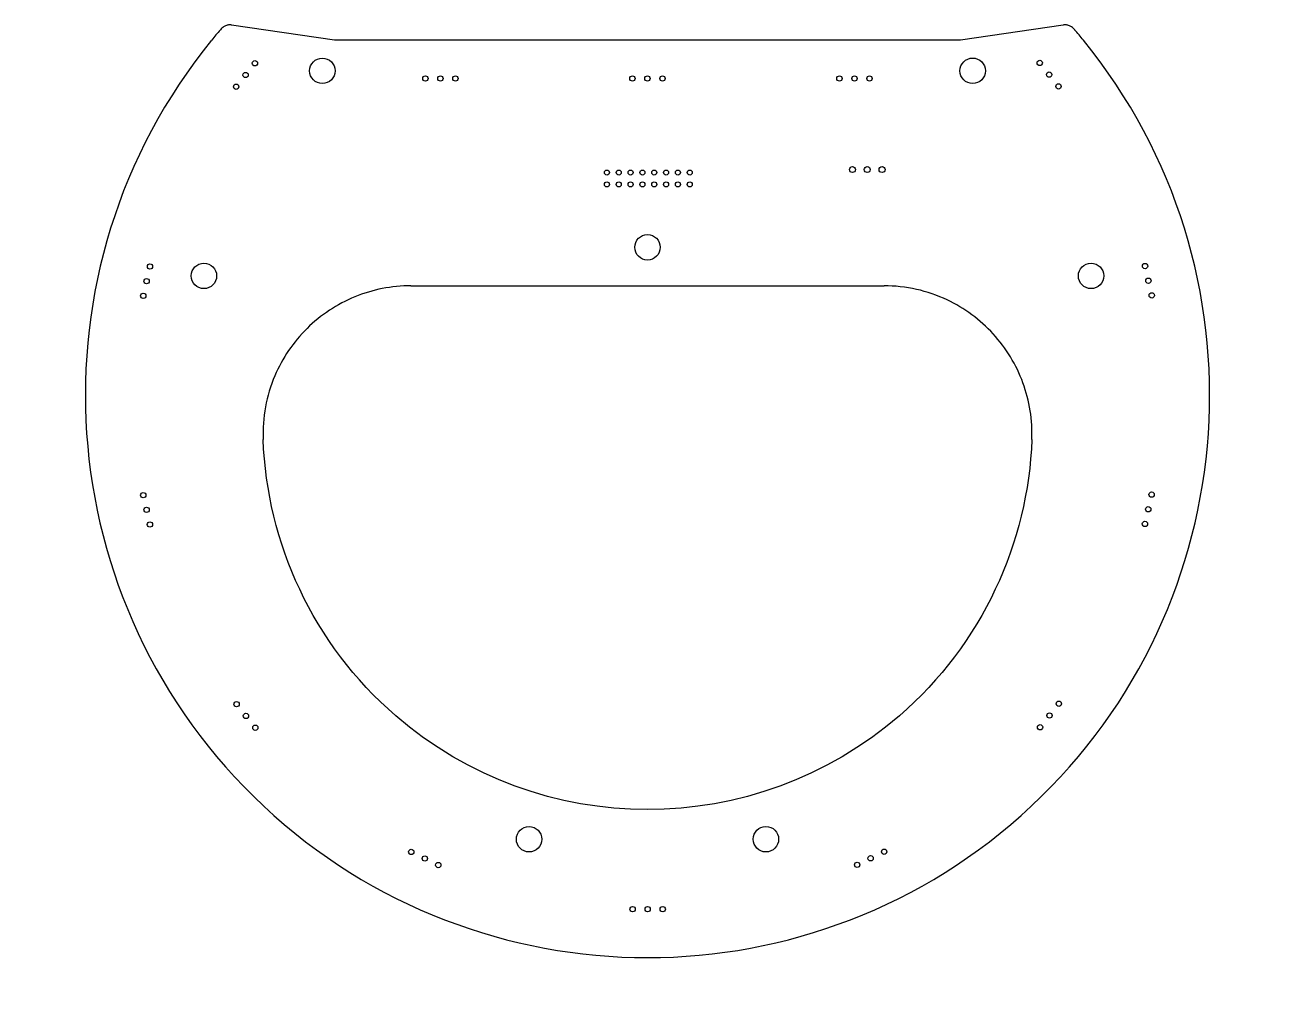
# Model space of a CAD drawing. Header units: millimetres. Extents: x -257 to -46, y 6 to 172.
import ezdxf

# ---------------------------------------------------------------- set-up
doc = ezdxf.new("R2010")
doc.units = ezdxf.units.MM
doc.layers.get('0').update_dxf_attribs({"linetype": 'CONTINUOUS'})

msp = doc.modelspace()

# ---------------------------------------------------------------- linework, layer by layer
for p, q in [((-223.49, 171.77), (-223.62, 171.62)), ((-223.36, 171.9), (-223.49, 171.77)), ((-223.23, 172.01), (-223.36, 171.9)), ((-223.1, 172.1), (-223.23, 172.01)), ((-222.98, 172.18), (-223.1, 172.1)), ((-222.85, 172.25), (-222.98, 172.18)), ((-222.73, 172.3), (-222.85, 172.25)), ((-222.61, 172.35), (-222.73, 172.3)), ((-222.49, 172.38), (-222.61, 172.35)), ((-222.37, 172.41), (-222.49, 172.38)), ((-222.25, 172.43), (-222.37, 172.41)), ((-222.14, 172.44), (-222.25, 172.43)), ((-222.03, 172.44), (-222.14, 172.44)), ((-221.92, 172.44), (-222.03, 172.44)), ((-221.81, 172.44), (-221.92, 172.44)), ((-221.71, 172.42), (-221.81, 172.44)), ((-204.35, 169.87), (-221.71, 172.42)), ((-81.17, 172.42), (-98.52, 169.87)), ((-81.06, 172.44), (-81.17, 172.42)), ((-80.96, 172.44), (-81.06, 172.44)), ((-80.85, 172.44), (-80.96, 172.44)), ((-80.74, 172.44), (-80.85, 172.44)), ((-80.62, 172.43), (-80.74, 172.44)), ((-80.51, 172.41), (-80.62, 172.43)), ((-80.39, 172.38), (-80.51, 172.41)), ((-80.27, 172.35), (-80.39, 172.38)), ((-80.15, 172.3), (-80.27, 172.35)), ((-80.02, 172.25), (-80.15, 172.3)), ((-79.9, 172.18), (-80.02, 172.25)), ((-79.77, 172.1), (-79.9, 172.18)), ((-79.64, 172.01), (-79.77, 172.1)), ((-79.52, 171.9), (-79.64, 172.01)), ((-79.38, 171.77), (-79.52, 171.9)), ((-79.25, 171.62), (-79.38, 171.77)), ((-98.52, 169.87), (-204.35, 169.87)), ((-191.41, 128.37), (-111.46, 128.37))]:
    msp.add_line(p, q)
for centre, radius in [((-217.78, 165.96), 0.45), ((-206.38, 164.68), 2.15), ((-96.48, 164.69), 2.15), ((-85.15, 166.02), 0.45), ((-219.36, 163.98), 0.45), ((-83.56, 164.04), 0.45), ((-220.95, 161.99), 0.45), ((-188.98, 163.39), 0.45), ((-186.44, 163.39), 0.45), ((-183.9, 163.39), 0.45), ((-153.99, 163.39), 0.45), ((-151.45, 163.39), 0.45), ((-148.91, 163.39), 0.45), ((-119, 163.39), 0.45), ((-116.46, 163.39), 0.45), ((-113.92, 163.39), 0.45), ((-81.98, 162.05), 0.45), ((-158.3, 147.5), 0.425), ((-156.3, 147.5), 0.425), ((-154.3, 147.5), 0.425), ((-152.3, 147.5), 0.425), ((-150.3, 147.5), 0.425), ((-148.3, 147.5), 0.425), ((-146.3, 147.5), 0.425), ((-144.3, 147.5), 0.425), ((-116.8, 148), 0.5), ((-114.3, 148), 0.5), ((-111.8, 148), 0.5), ((-158.3, 145.5), 0.425), ((-156.3, 145.5), 0.425), ((-154.3, 145.5), 0.425), ((-152.3, 145.5), 0.425), ((-150.3, 145.5), 0.425), ((-148.3, 145.5), 0.425), ((-146.3, 145.5), 0.425), ((-144.3, 145.5), 0.425), ((-151.44, 134.87), 2.15), ((-235.51, 131.62), 0.45), ((-226.4, 130.04), 2.15), ((-76.48, 130.04), 2.15), ((-67.36, 131.7), 0.45), ((-236.08, 129.15), 0.45), ((-66.8, 129.22), 0.45), ((-236.64, 126.67), 0.45), ((-66.23, 126.75), 0.45), ((-236.65, 92.99), 0.45), ((-66.24, 93.09), 0.45), ((-236.08, 90.51), 0.45), ((-66.81, 90.61), 0.45), ((-235.52, 88.04), 0.45), ((-67.37, 88.14), 0.45), ((-220.88, 57.68), 0.45), ((-81.92, 57.75), 0.45), ((-219.29, 55.7), 0.45), ((-83.51, 55.77), 0.45), ((-217.71, 53.71), 0.45), ((-85.09, 53.78), 0.45), ((-171.45, 34.86), 2.15), ((-131.43, 34.87), 2.15), ((-191.36, 32.72), 0.45), ((-189.07, 31.61), 0.45), ((-113.73, 31.64), 0.45), ((-111.44, 32.75), 0.45), ((-186.79, 30.51), 0.45), ((-116.01, 30.54), 0.45), ((-153.95, 23.05), 0.45), ((-151.41, 23.05), 0.45), ((-148.87, 23.05), 0.45)]:
    msp.add_circle(centre, radius)
for centre, start, end in [((-151.43, 109.87), 139.4559, 140.8372), ((-151.44, 109.87), 39.1667, 40.5481)]:
    msp.add_arc(centre, 95, start, end)
for points in [[(-225.09, 169.87), (-256.65, 131.13), (-252.8, 74.56), (-216.29, 40.45)], [(-86.58, 40.45), (-50.07, 74.56), (-46.23, 131.13), (-77.78, 169.87)], [(-193.99, 55.73), (-208.05, 67.9), (-215.73, 84.95), (-216.39, 102.41)], [(-86.48, 102.41), (-87.15, 84.95), (-94.83, 67.9), (-108.88, 55.73)], [(-108.88, 55.73), (-133.31, 34.58), (-169.57, 34.58), (-193.99, 55.73)], [(-216.29, 40.45), (-179.78, 6.34), (-123.09, 6.34), (-86.58, 40.45)]]:
    msp.add_open_spline(points, degree=3)
for points in [[(-191.41, 128.37), (-194.67, 128.37), (-197.89, 127.73), (-203.91, 125.26), (-206.66, 123.45), (-211.29, 118.87), (-213.14, 116.15), (-215.13, 111.47), (-215.66, 109.7), (-216.33, 106.09), (-216.46, 104.25), (-216.39, 102.41)], [(-86.48, 102.41), (-86.36, 105.66), (-86.87, 108.91), (-89.11, 115.02), (-90.82, 117.83), (-95.21, 122.64), (-97.86, 124.59), (-102.46, 126.76), (-104.21, 127.36), (-107.79, 128.16), (-109.63, 128.37), (-111.46, 128.37)]]:
    msp.add_open_spline(points, degree=3, knots=[0, 0, 0, 0, 0.976611, 0.976611, 1.953222, 1.953222, 2.929834, 2.929834, 3.481271, 3.481271, 4.032708, 4.032708, 4.032708, 4.032708])

doc.saveas('drawing.dxf')
